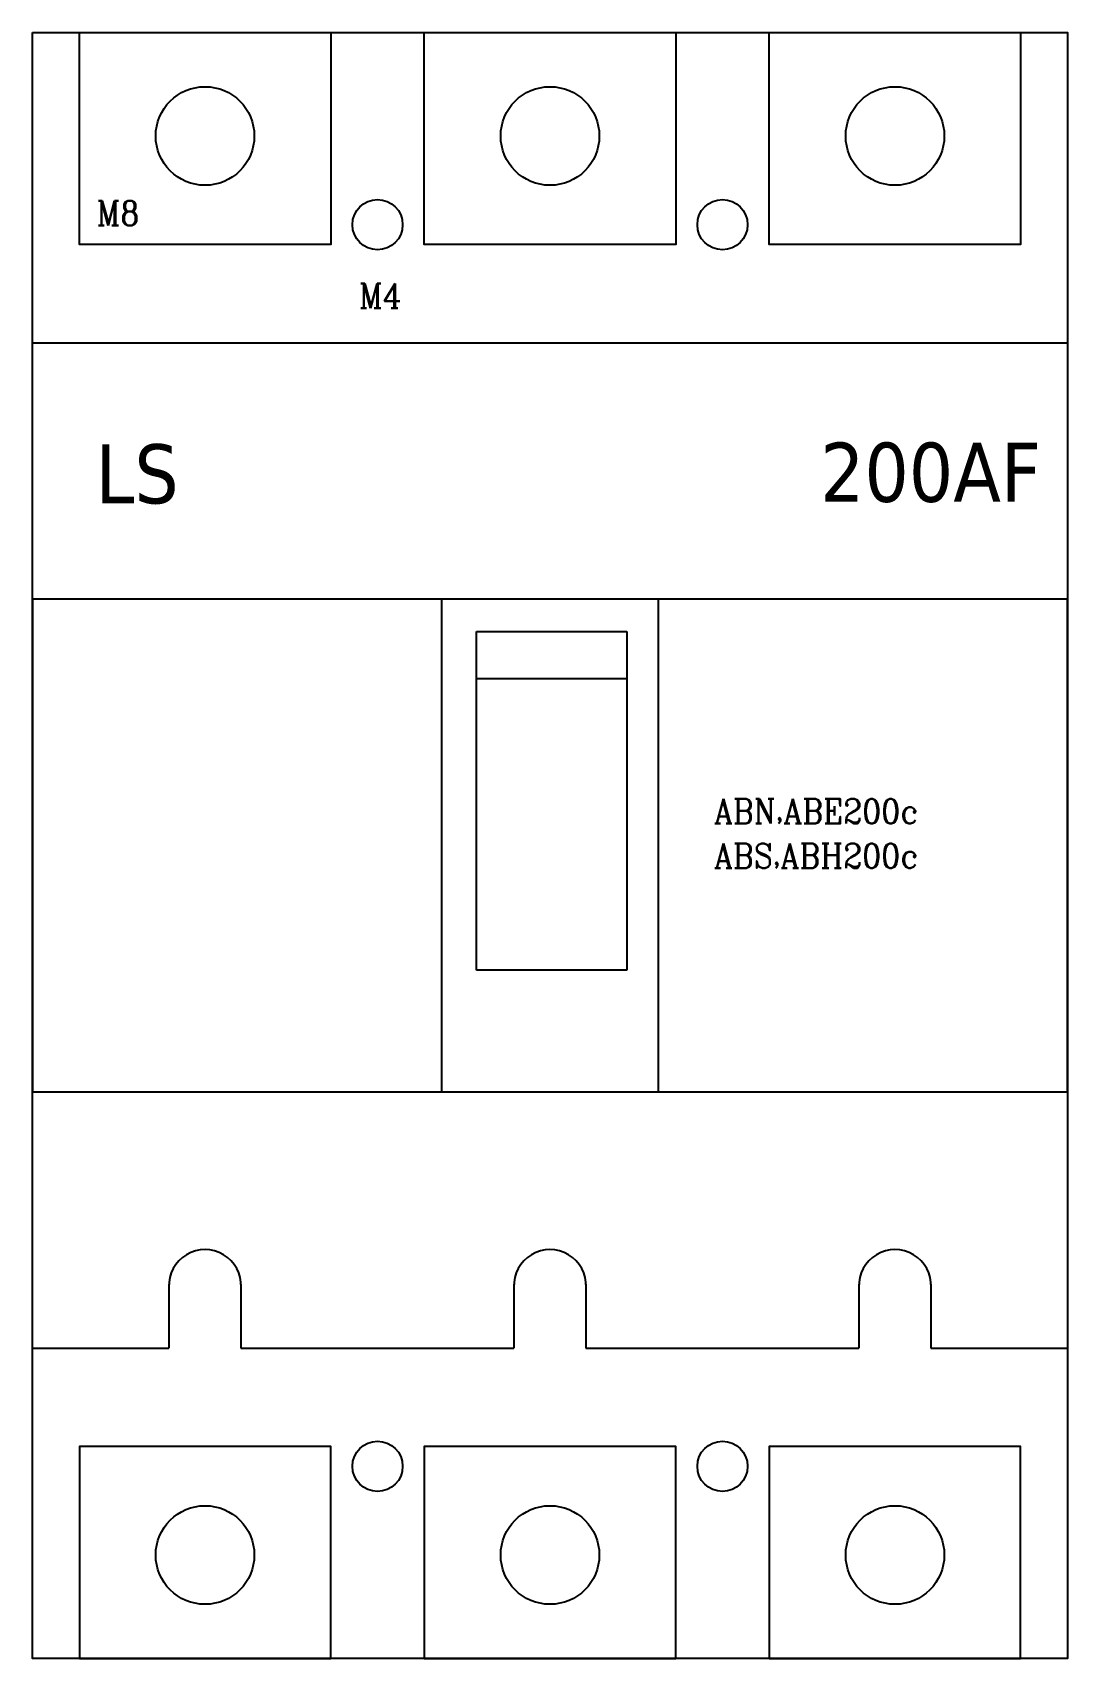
# Model space of a CAD drawing. Header units: millimetres. Extents: x 34 to 140, y 0 to 165.
import ezdxf

# ---------------------------------------------------------------- set-up
doc = ezdxf.new("R2010")
doc.units = ezdxf.units.MM
doc.layers.add('Text', color=7, linetype='Continuous', lineweight=5)
doc.styles.add('hw_Standard', font='complex.shx', dxfattribs={"width": 0.9})
doc.styles.add('Tahoma (Input Text)', font='tahoma.ttf')

# ---------------------------------------------------------------- blocks, each defined once
blk = doc.blocks.new('ABN-ABS200AF-LS')
at = {"color": 1}
for p, q in [((369.04, -3108.78), (394.54, -3108.78)), ((404.04, -3108.78), (429.54, -3108.78)), ((439.04, -3108.78), (464.54, -3108.78)), ((369.04, -3273.78), (394.54, -3273.78)), ((404.04, -3273.78), (429.54, -3273.78)), ((439.04, -3273.78), (464.54, -3273.78))]:
    blk.add_line(p, q, dxfattribs=at)
for p, q in [((364.29, -3140.28), (469.29, -3140.28)), ((405.79, -3166.28), (405.79, -3216.28)), ((427.79, -3216.28), (427.79, -3166.28)), ((409.35, -3169.56), (424.59, -3169.56)), ((409.35, -3174.36), (409.35, -3169.56)), ((409.35, -3169.56), (424.59, -3169.56)), ((409.35, -3203.93), (409.35, -3169.56)), ((424.59, -3169.56), (424.59, -3174.36)), ((424.59, -3169.56), (424.59, -3203.93)), ((424.59, -3174.36), (409.35, -3174.36)), ((424.59, -3203.93), (409.35, -3203.93)), ((405.79, -3216.28), (427.79, -3216.28)), ((378.13, -3235.8), (378.13, -3242.28)), ((385.44, -3235.8), (385.44, -3242.28)), ((413.13, -3235.8), (413.13, -3242.28)), ((420.44, -3235.8), (420.44, -3242.28)), ((448.13, -3235.8), (448.13, -3242.28)), ((455.44, -3235.8), (455.44, -3242.28)), ((364.29, -3242.28), (378.13, -3242.28)), ((385.44, -3242.28), (413.13, -3242.28)), ((420.44, -3242.28), (448.13, -3242.28)), ((455.44, -3242.28), (469.29, -3242.28))]:
    blk.add_line(p, q)
blk.add_lwpolyline([(364.29, -3108.78), (469.29, -3108.78), (469.29, -3273.78), (364.29, -3273.78)], close=True)
for points in [[(369.04, -3108.78), (394.54, -3108.78), (394.54, -3130.28), (369.04, -3130.28)], [(404.04, -3108.78), (429.54, -3108.78), (429.54, -3130.28), (404.04, -3130.28)], [(439.04, -3108.78), (464.54, -3108.78), (464.54, -3130.28), (439.04, -3130.28)], [(369.04, -3273.78), (394.54, -3273.78), (394.54, -3252.28), (369.04, -3252.28)], [(404.04, -3273.78), (429.54, -3273.78), (429.54, -3252.28), (404.04, -3252.28)], [(439.04, -3273.78), (464.54, -3273.78), (464.54, -3252.28), (439.04, -3252.28)]]:
    blk.add_lwpolyline(points, close=True, dxfattribs=at)
at = {"color": 3}
blk.add_lwpolyline([(364.29, -3216.28), (469.29, -3216.28), (469.29, -3166.28), (364.29, -3166.28)], close=True, dxfattribs=at)
at = {"color": 1}
for centre in [(381.79, -3119.28), (416.79, -3119.28), (451.79, -3119.28), (381.79, -3263.28), (416.79, -3263.28), (451.79, -3263.28)]:
    blk.add_circle(centre, 5, dxfattribs=at)
at = {"color": 3}
for centre in [(399.29, -3128.28), (434.29, -3128.28), (399.29, -3254.28), (434.29, -3254.28)]:
    blk.add_circle(centre, 2.55, dxfattribs=at)
for centre in [(381.79, -3235.95), (416.79, -3235.95), (451.79, -3235.95)]:
    blk.add_arc(centre, 3.66, 357.595, 182.405)
at = {"color": 251, "style": 'hw_Standard', "width": 0.9}
for s, p in [('M8', (370.79, -3128.36)), ('M4', (397.41, -3136.74)), ('ABN,ABE200c', (433.42, -3189.06)), ('ABS,ABH200c', (433.42, -3193.58))]:
    blk.add_text(s, height=2.5, dxfattribs=at).set_placement(p)
at = {"layer": 'Text', "char_height": 6, "attachment_point": 1, "style": 'Tahoma (Input Text)'}
for s, insert in [('LS', (370.68, -3150.56)), ('200AF', (444.19, -3150.4))]:
    blk.add_mtext_dynamic_manual_height_columns(s, width=11.0147, gutter_width=1, heights=[0], dxfattribs=dict(at, insert=insert))

msp = doc.modelspace()

# ---------------------------------------------------------------- block references
msp.add_blockref('ABN-ABS200AF-LS', (-329.79, 3273.78))

doc.saveas('drawing.dxf')
